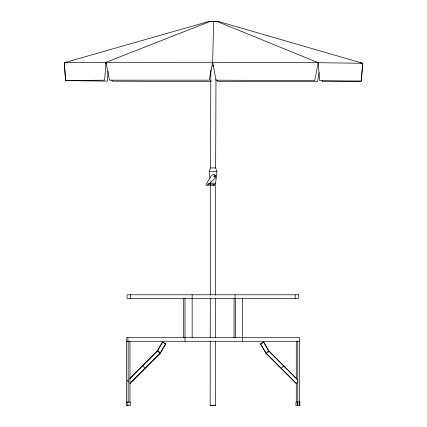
<?xml version="1.0" encoding="UTF-8"?>
<svg xmlns="http://www.w3.org/2000/svg" width="427" height="427" viewBox="0 0 427 427"><rect width="100%" height="100%" fill="white"/><g stroke="black" fill="none" stroke-linecap="round" stroke-linejoin="round"><path stroke-width="0.64" d="M215.411 341.04L215.336 405.634L212.016 405.639L210.159 405.586L210.239 340.986M210.239 337.661L210.287 298.366M210.292 295.036L210.287 181.854M215.416 337.709L215.464 298.42M215.47 295.089L215.603 183.21L216.943 171.462L215.656 167.944L215.966 79.294M210.826 69.948L210.479 167.923L209.177 171.435L209.87 177.947M322.171 80.233L322.268 81.557L361.306 81.173L362.72 63.276L218.24 21.403L210.399 21.35L106.013 62.289L109.397 80.169L209.166 80.18L212.678 62.299L213.628 21.371M209.065 21.382L216.905 21.393L318.2 62.705L319.572 80.607L361.215 81.141L362.72 63.276L318.2 62.705L212.678 62.299L106.013 62.289L104.604 80.185L65.561 80.57L64.28 62.7L209.065 21.382L210.399 21.35M108.132 71.213L107.294 81.135L65.651 80.602L64.28 62.7L66.26 62.427M211.098 80.271L210.847 81.546L112.146 81.167L111.906 79.886M318.2 62.705L314.726 80.575L216.025 80.196L212.678 62.299M319.231 72.627L317.474 81.573L217.706 81.562L217.466 80.281M157.189 351.501L162.554 342.208M207.581 184.774L208.152 183.823L214.05 184.437L214.706 184.987L213.922 185.761L208.018 185.147L206.833 185.521L205.926 184.763L211.338 175.748L213.441 174.253M214.05 184.437L213.479 185.387L213.922 185.761M128.33 379.907L127.411 380.825L128.255 381.669M129.712 378.53L157.76 350.482L160.285 353.006L129.941 383.355M129.941 378.578L157.76 350.759M129.941 383.638L160.285 353.289L165.649 343.997L163.071 342.507M281.11 368.464L283.64 365.934M297.971 381.951L296.285 383.638L265.936 353.289L260.571 343.997L263.672 342.208L269.037 351.501L265.936 353.289L268.466 350.759L297.891 380.19M210.159 405.586L215.336 405.634M64.28 62.7L106.013 62.289M361.397 63.292L362.72 63.276L360.084 62.902M183.706 337.389L185.008 337.389M234.065 337.389L235.362 337.389M126.627 341.274L299.594 341.274M212.112 65.945L213.649 65.945M105.48 63.228L106.809 63.244M215.656 167.944L210.724 167.934M216.943 171.462L209.177 171.435L209.534 171.451M215.603 183.21L210.671 183.188M214.578 174.84L215.998 176.036L215.155 178.128L208.803 184.373L208.152 183.823M213.895 174.632L215.251 175.775M268.466 350.482L296.514 378.53M296.285 383.355L265.936 353.006L260.571 343.719L263.672 341.931L269.037 351.218M142.586 365.651L145.116 368.181M299.594 405.65L299.594 337.698L126.627 337.698L126.627 402.074M297.806 341.274L297.806 405.65M297.502 402.074L297.502 405.65M296.285 341.274L296.285 378.941M296.285 382.907L296.285 402.074M295.169 294.779L295.169 298.356M242.515 298.356L242.515 341.274M235.362 298.356L235.362 337.698M235.08 294.779L235.08 298.356M234.065 298.356L234.065 337.698M192.161 294.779L192.161 337.698M185.008 298.356L185.008 341.274M183.706 298.356L183.706 337.698M130.657 294.779L130.657 298.356M129.941 341.274L129.941 402.074M128.153 341.274L128.153 402.074M127.929 337.698L127.929 341.274M127.844 402.074L127.844 405.65M214.989 176.367L214.706 177.066L214.012 177.061L213.868 176.356L214.471 175.929L214.989 176.367M162.554 341.931L157.189 351.218L160.285 353.006L165.649 343.719L162.554 341.931M298.745 294.779L127.075 294.779L127.075 298.356L298.745 298.356L298.745 294.779M130.246 402.074L126.323 402.074L126.323 405.65L130.246 405.65L130.246 402.074M299.903 402.074L295.98 402.074L295.98 405.65L299.903 405.65L299.903 402.074"/></g></svg>
